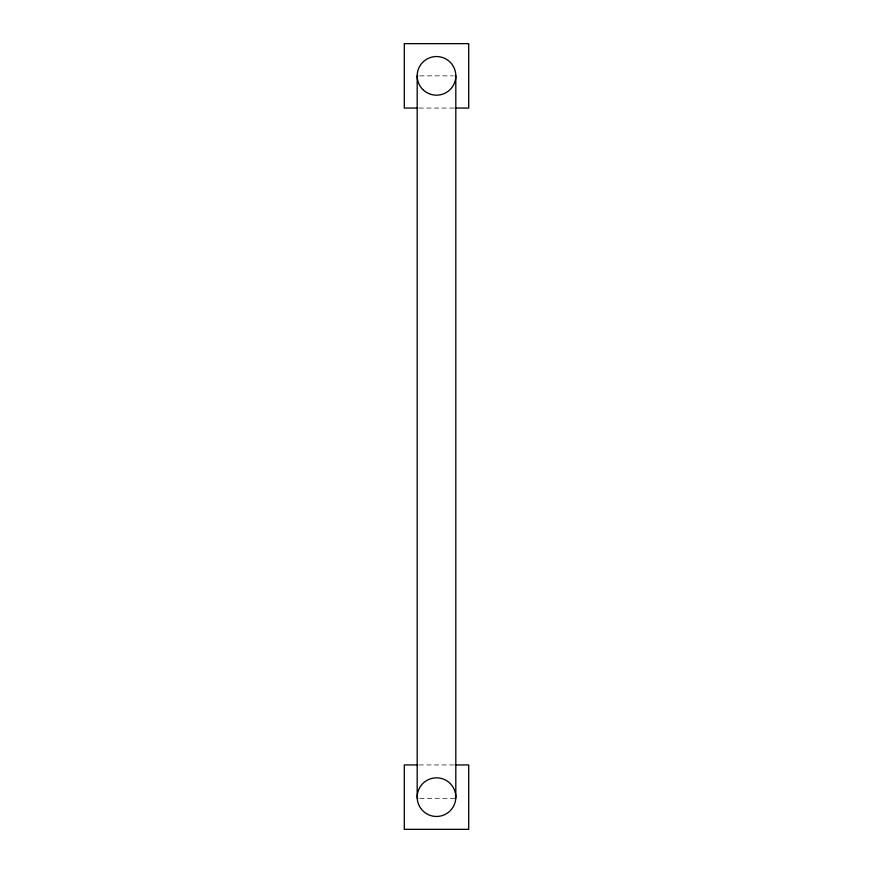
<?xml version="1.0" encoding="UTF-8"?>
<svg xmlns="http://www.w3.org/2000/svg" width="873" height="873" viewBox="0 0 873 873"><rect width="100%" height="100%" fill="white"/><g stroke="black" fill="none" stroke-linecap="round" stroke-linejoin="round"><path stroke-width="0.65" stroke-dasharray="4.37 3.27" d="M419.771 75.853L453.229 75.853M419.062 108.056L453.938 108.056M419.062 764.944L453.938 764.944M419.771 798.315L455.16 798.315"/><path stroke-width="1.31" d="M417.84 75.853L417.185 75.853L417.185 797.147M455.16 75.853L455.815 75.853L455.815 797.147A19.315 19.315 0 0 1 426.842 813.876A19.315 19.315 0 0 1 426.842 780.418A19.315 19.315 0 0 1 455.815 797.147M417.72 108.056L404.297 108.056L404.297 43.65L468.703 43.65L468.703 108.056L455.28 108.056M417.72 764.944L404.297 764.944L404.297 829.35L468.703 829.35L468.703 764.944L455.28 764.944M417.185 798.315L417.84 798.315M455.16 798.315L455.815 798.315M422.838 89.515A19.315 19.315 0 0 0 455.16 80.851A19.315 19.315 0 0 0 431.502 57.192A19.315 19.315 0 0 0 422.838 89.515"/></g></svg>
